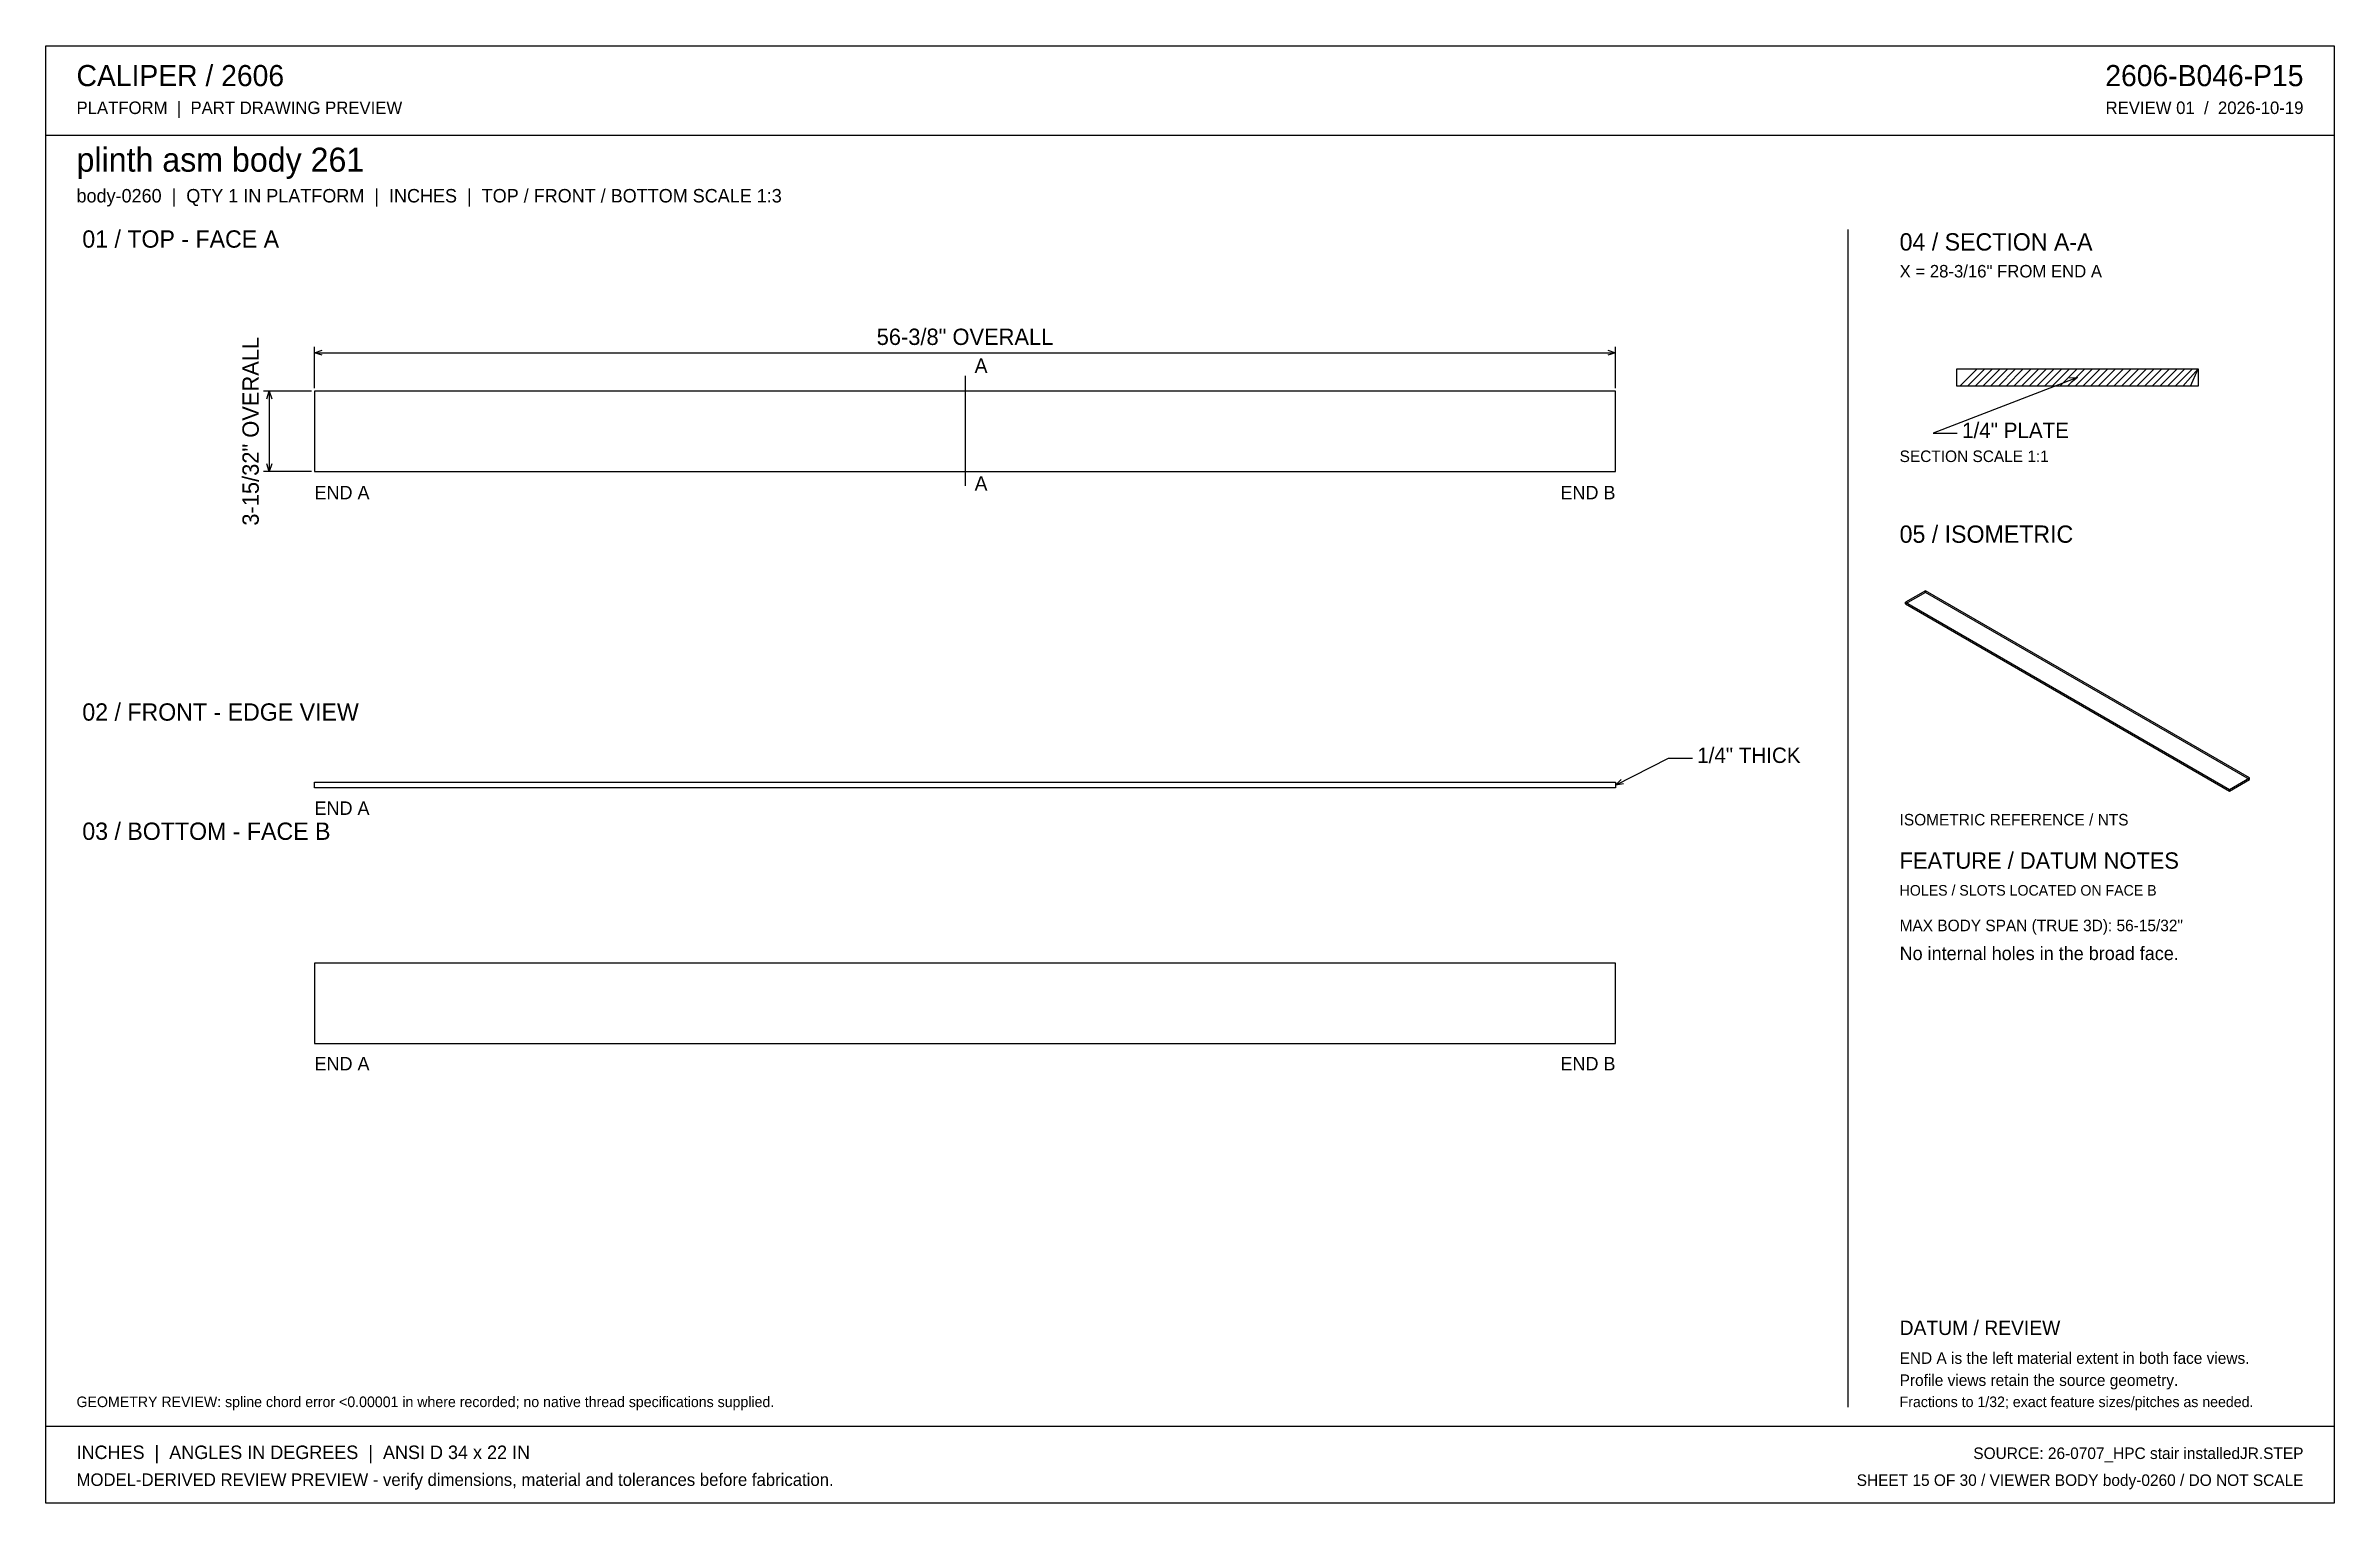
# Model space of a CAD drawing. Header units: inches. Extents: x 1.4 to 100.6, y 1.4 to 64.6.
import ezdxf
from ezdxf.enums import TextEntityAlignment as Align

# ---------------------------------------------------------------- set-up
doc = ezdxf.new("R2010")
doc.units = ezdxf.units.IN
doc.header["$MEASUREMENT"] = 0

msp = doc.modelspace()

# ---------------------------------------------------------------- linework, layer by layer
at = {"layer": 'ANNOTATION'}
for p, q in [((13.062, 49.741), (13.062, 51.532)), ((13.062, 51.282), (13.396, 51.386)), ((13.062, 51.282), (69.437, 51.282)), ((13.396, 51.178), (13.062, 51.282)), ((69.104, 51.386), (69.437, 51.282)), ((69.437, 51.282), (69.104, 51.178)), ((69.437, 49.741), (69.437, 51.532)), ((12.937, 49.616), (10.854, 49.616)), ((11, 49.282), (11.104, 49.616)), ((11.104, 49.616), (11.104, 46.134)), ((11.104, 49.616), (11.208, 49.282)), ((41.25, 50.282), (41.25, 45.509)), ((89.458, 50.208), (83.208, 47.792)), ((89.11, 50.185), (89.458, 50.208)), ((89.458, 50.208), (89.185, 49.991)), ((83.208, 47.792), (84.25, 47.792)), ((12.937, 46.134), (10.854, 46.134)), ((11.104, 46.134), (11, 46.468)), ((11.208, 46.468), (11.104, 46.134)), ((69.437, 32.542), (71.729, 33.708)), ((69.437, 32.542), (69.687, 32.786)), ((71.729, 33.708), (72.771, 33.708)), ((69.782, 32.6), (69.437, 32.542))]:
    msp.add_line(p, q, dxfattribs=at)
at = {"layer": 'OUTLINE'}
for p, q in [((1.417, 64.583), (100.583, 64.583)), ((1.417, 1.417), (1.417, 64.583)), ((100.583, 64.583), (100.583, 1.417)), ((1.417, 60.708), (100.583, 60.708)), ((79.5, 56.625), (79.5, 5.583)), ((84.236, 50.583), (94.68, 50.583)), ((84.236, 49.833), (84.236, 50.583)), ((84.361, 49.833), (85.111, 50.583)), ((84.695, 49.833), (85.445, 50.583)), ((85.028, 49.833), (85.778, 50.583)), ((85.361, 49.833), (86.111, 50.583)), ((85.695, 49.833), (86.445, 50.583)), ((86.028, 49.833), (86.778, 50.583)), ((86.361, 49.833), (87.111, 50.583)), ((86.695, 49.833), (87.445, 50.583)), ((87.028, 49.833), (87.778, 50.583)), ((87.361, 49.833), (88.111, 50.583)), ((87.695, 49.833), (88.445, 50.583)), ((88.028, 49.833), (88.778, 50.583)), ((88.361, 49.833), (89.111, 50.583)), ((88.695, 49.833), (89.445, 50.583)), ((89.028, 49.833), (89.778, 50.583)), ((89.361, 49.833), (90.111, 50.583)), ((89.695, 49.833), (90.445, 50.583)), ((90.028, 49.833), (90.778, 50.583)), ((90.361, 49.833), (91.111, 50.583)), ((90.695, 49.833), (91.445, 50.583)), ((91.028, 49.833), (91.778, 50.583)), ((91.361, 49.833), (92.111, 50.583)), ((91.695, 49.833), (92.445, 50.583)), ((92.028, 49.833), (92.778, 50.583)), ((92.361, 49.833), (93.111, 50.583)), ((92.695, 49.833), (93.445, 50.583)), ((93.028, 49.833), (93.778, 50.583)), ((93.361, 49.833), (94.111, 50.583)), ((93.695, 49.833), (94.445, 50.583)), ((94.028, 49.833), (94.68, 50.583)), ((94.361, 49.833), (94.68, 50.583)), ((94.68, 50.583), (94.68, 49.833)), ((69.437, 49.616), (13.062, 49.616)), ((13.062, 49.616), (13.062, 46.134)), ((69.437, 46.134), (69.437, 49.616)), ((94.68, 49.833), (84.236, 49.833)), ((13.062, 46.134), (69.437, 46.134)), ((82.868, 40.967), (82, 40.466)), ((82.868, 40.895), (82, 40.394)), ((96.917, 32.856), (82.868, 40.967)), ((82.868, 40.895), (82.868, 40.967)), ((96.917, 32.784), (82.868, 40.895)), ((82, 40.466), (96.049, 32.355)), ((82, 40.394), (82, 40.466)), ((82, 40.394), (96.049, 32.283)), ((96.049, 32.355), (96.917, 32.856)), ((96.049, 32.283), (96.917, 32.784)), ((96.917, 32.784), (96.917, 32.856)), ((13.062, 32.417), (13.062, 32.667)), ((69.437, 32.417), (13.062, 32.417)), ((13.062, 32.667), (69.437, 32.667)), ((69.437, 32.667), (69.437, 32.417)), ((96.049, 32.283), (96.049, 32.355)), ((13.062, 24.824), (13.062, 21.343)), ((69.437, 24.824), (13.062, 24.824)), ((69.437, 21.343), (69.437, 24.824)), ((13.062, 21.343), (69.437, 21.343)), ((1.417, 4.75), (100.583, 4.75)), ((100.583, 1.417), (1.417, 1.417))]:
    msp.add_line(p, q, dxfattribs=at)

# ---------------------------------------------------------------- texts
at = {"layer": 'ANNOTATION'}
for s, height, p in [('CALIPER / 2606', 0.91667, (2.75, 62.833)), ('PLATFORM  |  PART DRAWING PREVIEW', 0.54167, (2.75, 61.625)), ('plinth asm body 261', 1.04167, (2.75, 59.125)), ('body-0260  |  QTY 1 IN PLATFORM  |  INCHES  |  TOP / FRONT / BOTTOM SCALE 1:3', 0.58333, (2.75, 57.792)), ('01 / TOP - FACE A', 0.75, (3, 55.833)), ('04 / SECTION A-A', 0.75, (81.75, 55.708)), ('X = 28-3/16" FROM END A', 0.54167, (81.75, 54.542)), ('A', 0.625, (41.667, 50.407)), ('1/4" PLATE', 0.6667, (84.458, 47.583)), ('SECTION SCALE 1:1', 0.5, (81.75, 46.542)), ('A', 0.625, (41.667, 45.301)), ('END A', 0.5833, (13.062, 44.926)), ('05 / ISOMETRIC', 0.75, (81.75, 43.042)), ('02 / FRONT - EDGE VIEW', 0.75, (3, 35.333)), ('1/4" THICK', 0.6667, (72.979, 33.5)), ('END A', 0.5833, (13.062, 31.25)), ('03 / BOTTOM - FACE B', 0.75, (3, 30.167)), ('ISOMETRIC REFERENCE / NTS', 0.5, (81.75, 30.792)), ('FEATURE / DATUM NOTES', 0.70833, (81.75, 28.917)), ('HOLES / SLOTS LOCATED ON FACE B', 0.45833, (81.75, 27.75)), ('MAX BODY SPAN (TRUE 3D): 56-15/32"', 0.5, (81.75, 26.208)), ('No internal holes in the broad face.', 0.58333, (81.75, 24.958)), ('END A', 0.5833, (13.062, 20.176)), ('DATUM / REVIEW', 0.625, (81.75, 8.708)), ('END A is the left material extent in both face views.', 0.5, (81.75, 7.458)), ('Profile views retain the source geometry.', 0.5, (81.75, 6.5)), ('GEOMETRY REVIEW: spline chord error <0.00001 in where recorded; no native thread specifications supplied.', 0.458333, (2.75, 5.583)), ('Fractions to 1/32; exact feature sizes/pitches as needed.', 0.45833, (81.75, 5.583)), ('INCHES  |  ANGLES IN DEGREES  |  ANSI D 34 x 22 IN', 0.58333, (2.75, 3.333)), ('MODEL-DERIVED REVIEW PREVIEW - verify dimensions, material and tolerances before fabrication.', 0.54167, (2.75, 2.167))]:
    msp.add_text(s, height=height, dxfattribs=at).set_placement(p)
for s, height, p in [('2606-B046-P15', 0.91667, (99.25, 62.833)), ('REVIEW 01  /  2026-10-19', 0.54167, (99.25, 61.625)), ('END B', 0.5833, (69.437, 44.926)), ('END B', 0.5833, (69.437, 20.176)), ('SOURCE: 26-0707_HPC stair installedJR.STEP', 0.5, (99.25, 3.333)), ('SHEET 15 OF 30 / VIEWER BODY body-0260 / DO NOT SCALE', 0.5, (99.25, 2.167))]:
    msp.add_text(s, height=height, dxfattribs=at).set_placement(p, align=Align.RIGHT)
msp.add_text('3-15/32" OVERALL', height=0.70833, rotation=90, dxfattribs=at).set_placement((10.646, 47.875), align=Align.CENTER)
msp.add_text('56-3/8" OVERALL', height=0.70833, dxfattribs=at).set_placement((41.25, 51.616), align=Align.CENTER)

doc.saveas('drawing.dxf')
